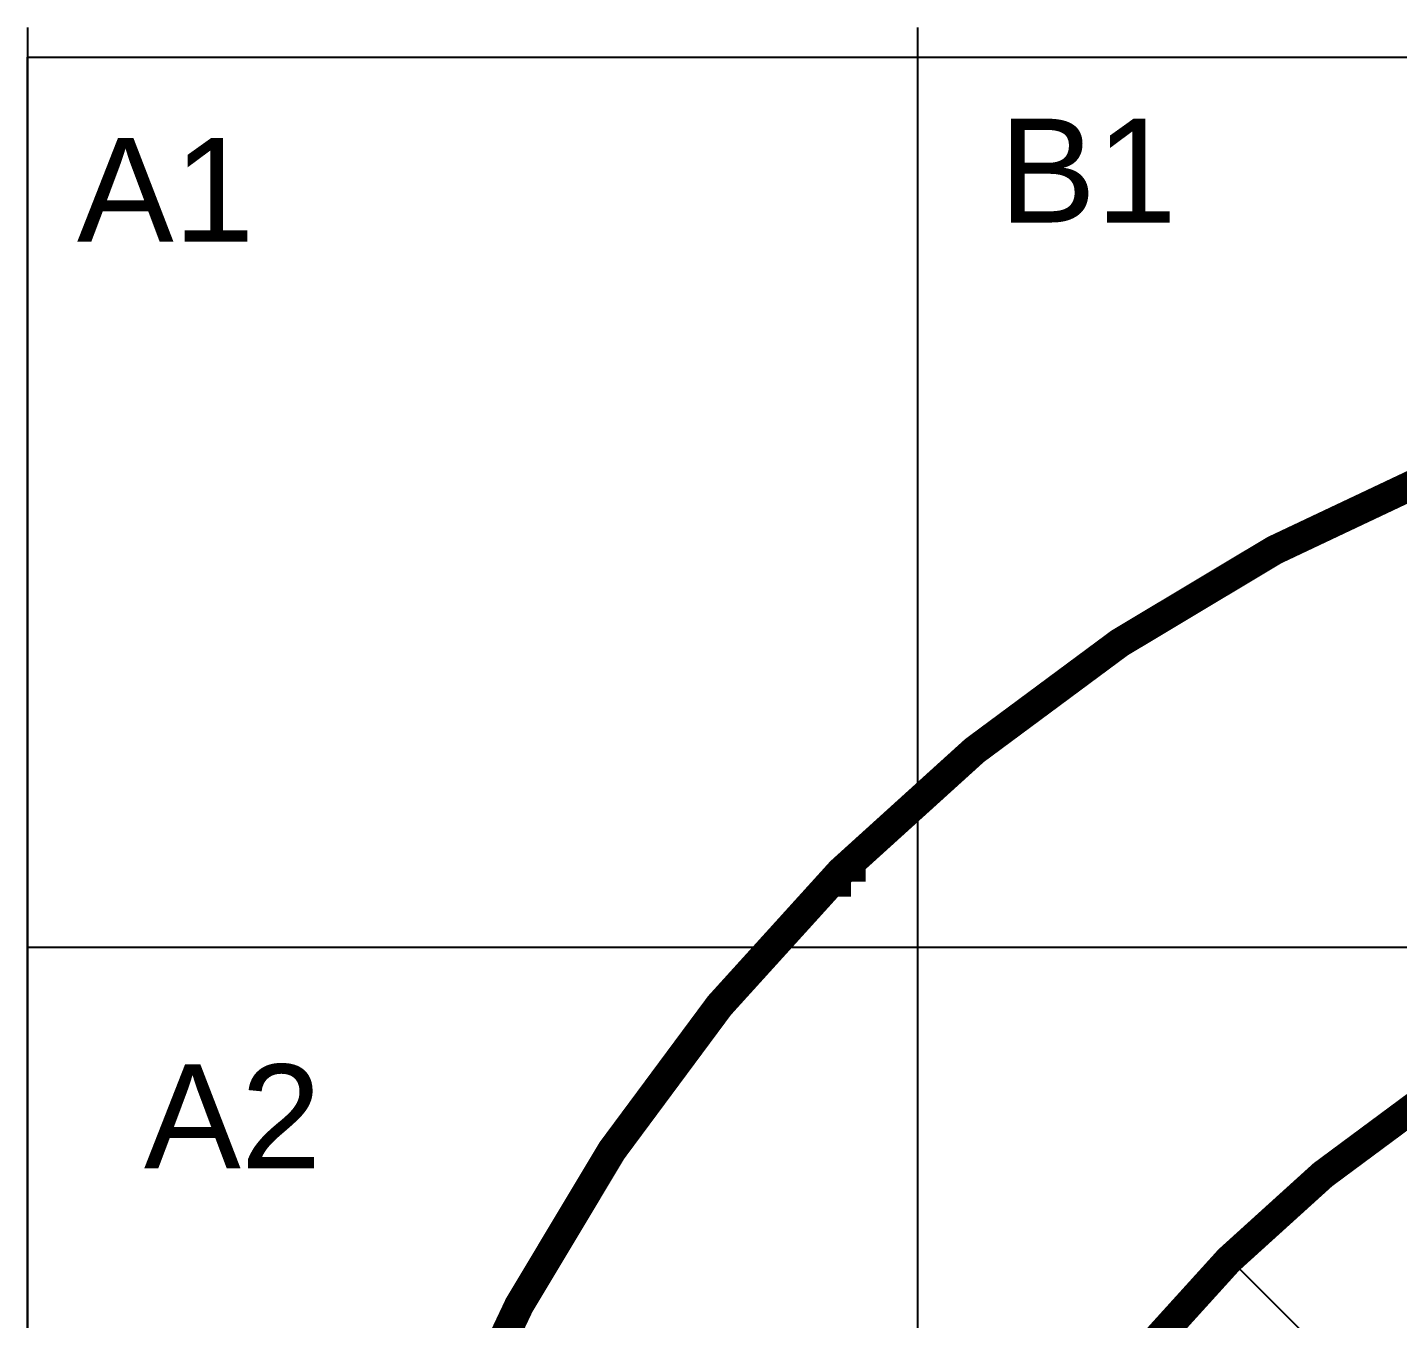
# Model space of a CAD drawing. Header units: millimetres. Extents: x 0 to 6090, y -6000 to 101.
# Drawn here: x 0 to 923, y -850 to 20 of the extents above; entities that cross this region are included whole.
import ezdxf

# ---------------------------------------------------------------- set-up
doc = ezdxf.new("R2010")
doc.units = ezdxf.units.MM
doc.layers.add('high_way', color=7, linetype='Continuous', lineweight=40)
doc.styles.get("Standard").update_dxf_attribs({"font": 'arial.ttf'})
doc.dimstyles.new('ISO-25', dxfattribs={"dimtxt": 2.5, "dimasz": 2.5, "dimexe": 1.25, "dimexo": 0.625, "dimtad": 1, "dimtxsty": 'Standard', "dimcen": 2.5, "dimadec": 0, "dimazin": 0, "dimtfac": 1, "dimtmove": 0, "dimatfit": 3, "dimfxl": 1, "dimarcsym": 0})

# ---------------------------------------------------------------- blocks, each defined once
blk = doc.blocks.new('*U1')
at = {"layer": 'Defpoints'}
blk.add_line((0, 3000), (0, -3000), dxfattribs=at)
blk = doc.blocks.new('*U2')
at = {"layer": 'Defpoints', "color": 0, "linetype": 'ByBlock', "lineweight": -2, "transparency": 16777216}
for p in [(1.224646799147353e-15, 20), (600, 20), (6.123233995736766e-16, 10), (600, 10), (0, 0), (600, 0)]:
    blk.add_blockref('*U1', p, dxfattribs=at)
blk = doc.blocks.new('*U3')
at = {"layer": 'Defpoints'}
blk.add_line((-3000, 0), (3000, 0), dxfattribs=at)
blk = doc.blocks.new('*U4')
at = {"layer": 'Defpoints', "color": 0, "linetype": 'ByBlock', "lineweight": -2, "transparency": 16777216}
for p in [(3.306546357697854e-13, 5400), (10.00000000000033, 5400), (20.00000000000033, 5400), (30.00000000000033, 5400), (40.00000000000033, 5400), (50.00000000000033, 5400), (60.00000000000033, 5400), (70.00000000000033, 5400), (80.00000000000033, 5400), (90.00000000000033, 5400)]:
    blk.add_blockref('*U3', p, dxfattribs=at)
blk = doc.blocks.new('*D14')
at = {"layer": 'Defpoints', "color": 0, "lineweight": -2, "transparency": 16777216}
for p, q in [((810.259042105945, -810.3751586294633), (811.2009838441872, -809.433216891221)), ((812.0848673206705, -812.0848673206706), (1423.732233047034, -1423.732233047034)), ((1425.441941738241, -1425.55805826176), (1426.383883476484, -1424.616116523518))]:
    blk.add_line(p, q, dxfattribs=at)
at = {"layer": 'Defpoints', "color": 0, "transparency": 16777216}
for p in [(809.8171003677035, -810.8171003677048), (1425, -1426.000000000001), (1425.5, -1425.500000000001)]:
    blk.add_point(p, dxfattribs=at)
for points in [[(812.3794951461649, -811.7902394951761), (811.790239495176, -812.379495146165), (810.317100367704, -810.3171003677043)], [(1424.026860872529, -1423.43760522154), (1423.43760522154, -1424.026860872529), (1425.5, -1425.500000000001)]]:
    blk.add_solid(points, dxfattribs=at)
at = {"layer": 'Defpoints', "color": 0, "transparency": 16777216, "insert": (1136.401973017528, -1099.415127350177), "char_height": 2.5, "attachment_point": 5, "rotation": 315}
blk.add_mtext('{\\H20x;870}', dxfattribs=at)

msp = doc.modelspace()

# ---------------------------------------------------------------- linework, layer by layer
at = {"layer": 'Defpoints'}
msp.add_lwpolyline([(0, 0), (5999.999999999999, 0), (5999.999999999999, -6000), (0, -6000)], close=True, dxfattribs=at)
at = {"layer": 'high_way', "const_width": 20}
for points in [[(184.9999999999996, -3302.558350290754), (185, -1426.000000000001, -0.414213562373095), (1425, -186.0000000000014), (4376, -186.0000000000014, -0.4142135623730953), (5615.999999999999, -1426), (5615.999999999999, -4445)], [(554.9999999999998, -1698), (554.9999999999998, -1426.000000000001, -0.414213562373095), (1425, -556.0000000000011), (4376, -556.0000000000011, -0.4142135623730956), (5246, -1426), (5246, -1972)]]:
    msp.add_lwpolyline(points, format="xyb", dxfattribs=at)
for points in [[(554.9999999999999, -542.4277052781715), (554.9999999999999, -556)], [(541.4277052781717, -556), (554.9999999999999, -556)], [(541.4277052781711, -556.0000000000005), (554.9999999999999, -556.0000000000005)]]:
    msp.add_lwpolyline(points, dxfattribs=at)

# ---------------------------------------------------------------- block references
at = {"layer": 'Defpoints'}
for name, p in [('*U2', (0, -3000)), ('*U4', (3000, -6000))]:
    msp.add_blockref(name, p, dxfattribs=at)

# ---------------------------------------------------------------- texts
at = {"layer": 'Defpoints', "char_height": 70, "attachment_point": 1}
for s, insert in [('B1', (654.961751434952, -41.5363631316373)), ('A1', (33.41995687969029, -54.49528855085373)), ('A2', (78.58843122329563, -679.1186425071587))]:
    msp.add_mtext_dynamic_manual_height_columns(s, width=115.5747897196561, gutter_width=12.5, heights=[0], dxfattribs=dict(at, insert=insert))

# ---------------------------------------------------------------- dimensions: what is measured, and where the dimension line sits
at = {"layer": 'Defpoints'}
dim = msp.add_aligned_dim(p1=(809.8171003677036, -810.8171003677048), p2=(1425, -1426.000000000001), distance=0.7071067811865039, text='{\\H20x;<>}', dimstyle='ISO-25', dxfattribs=at)
dim.commit()
dim.dimension.update_dxf_attribs({"geometry": '*D14', "text_midpoint": (1136.401973017528, -1099.415127350177)})

doc.saveas('drawing.dxf')
